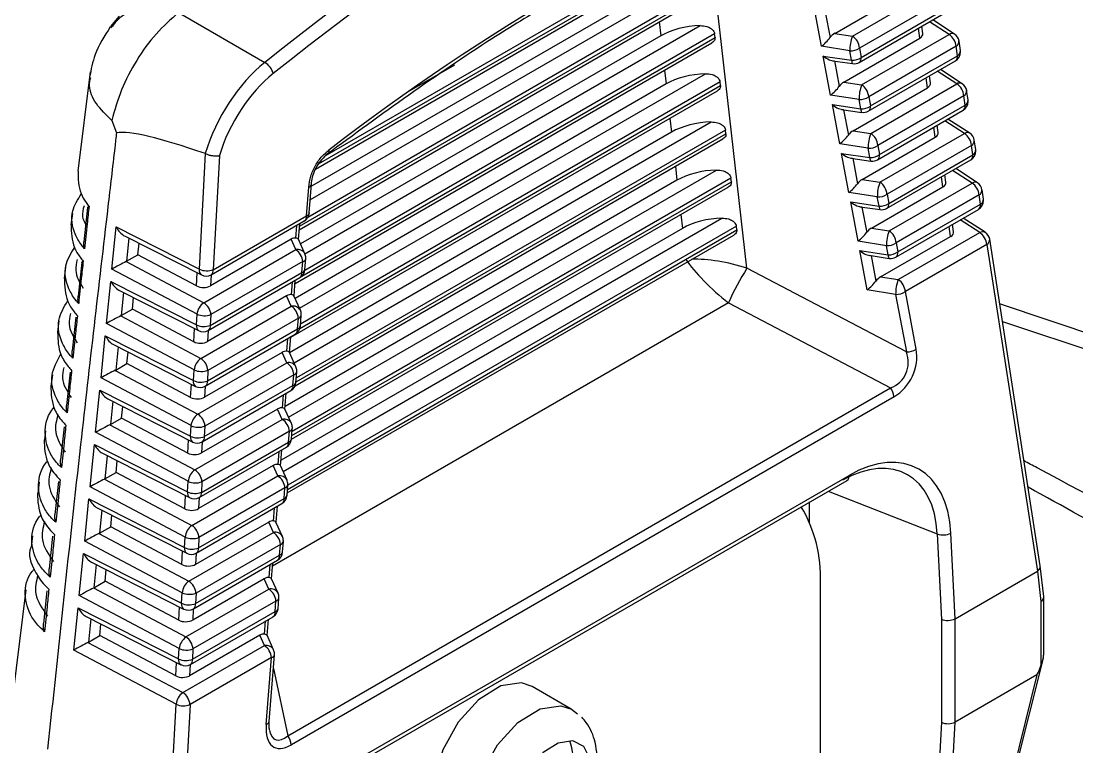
# Model space of a CAD drawing. Extents: x 11 to 120, y 2 to 94.
# Drawn here: x 21.792 to 22.835, y 77.559 to 78.276 of the extents above; entities that cross this region are included whole.
import ezdxf

# ---------------------------------------------------------------- set-up
doc = ezdxf.new("R2010")
doc.units = 0
doc.header["$MEASUREMENT"] = 0
doc.layers.add('OBJECT', color=7, linetype='CONTINUOUS')

msp = doc.modelspace()

# ---------------------------------------------------------------- linework, layer by layer
at = {"layer": 'OBJECT'}
for p, q in [((22.5091, 78.0319), (22.4704, 78.3741)), ((22.0859, 78.1348), (22.4668, 78.3547)), ((22.4664, 78.3584), (22.0922, 78.1424)), ((22.0828, 78.1297), (22.4637, 78.3496)), ((22.4718, 78.3109), (22.0755, 78.0821)), ((22.0779, 78.0997), (22.4575, 78.3189)), ((22.6133, 78.2611), (22.7012, 78.3118)), ((22.0669, 78.0699), (22.4691, 78.3021)), ((22.0671, 78.0734), (22.4722, 78.3072)), ((22.4185, 78.3088), (22.0789, 78.1128)), ((22.5958, 78.2638), (22.6724, 78.308)), ((22.7082, 78.3), (22.6203, 78.2493)), ((22.5827, 78.251), (22.5754, 78.2895)), ((22.6221, 78.2401), (22.7096, 78.2906)), ((21.8891, 78.2808), (21.8803, 78.2705)), ((21.9476, 78.2843), (22.0329, 78.2351)), ((22.5865, 78.2846), (22.5912, 78.2596)), ((22.62, 78.2351), (22.7075, 78.2856)), ((22.0725, 78.046), (22.4629, 78.2714)), ((22.4223, 78.2751), (22.4239, 78.2613)), ((22.68, 78.2591), (22.6785, 78.2689)), ((22.6829, 78.2637), (22.6818, 78.2708)), ((22.7087, 78.2628), (22.6896, 78.2753)), ((22.7141, 78.2631), (22.6927, 78.277)), ((22.4239, 78.2613), (22.0681, 78.0559)), ((22.0693, 78.024), (22.4776, 78.2597)), ((22.4772, 78.2633), (22.0723, 78.0296)), ((22.4776, 78.2597), (22.4772, 78.2633)), ((22.5958, 78.2638), (22.6133, 78.2611)), ((22.6049, 78.2157), (22.68, 78.2591)), ((22.6224, 78.213), (22.7087, 78.2628)), ((22.0627, 78.0168), (22.4745, 78.2546)), ((22.6107, 78.2465), (22.5827, 78.251)), ((22.6203, 78.2493), (22.6221, 78.2401)), ((22.7157, 78.251), (22.6294, 78.2012)), ((22.7172, 78.2417), (22.7157, 78.251)), ((22.72, 78.2469), (22.7186, 78.2562)), ((22.5845, 78.2414), (22.6124, 78.2373)), ((22.5917, 78.2029), (22.5845, 78.2414)), ((22.6124, 78.2373), (22.6107, 78.2465)), ((22.6311, 78.1921), (22.7172, 78.2417)), ((22.1736, 78.2056), (22.2205, 78.2327)), ((22.4277, 78.2275), (22.4293, 78.2138)), ((22.5936, 78.2368), (22.6135, 78.2339)), ((22.5955, 78.2365), (22.6002, 78.2115)), ((22.629, 78.187), (22.7151, 78.2367)), ((22.7217, 78.2141), (22.7002, 78.2281)), ((21.8604, 78.2257), (21.8481, 78.1276)), ((22.0671, 77.9923), (22.4683, 78.2239)), ((22.6876, 78.2101), (22.686, 78.2199)), ((22.6905, 78.2148), (22.6894, 78.2219)), ((22.7163, 78.2139), (22.6971, 78.2264)), ((22.0585, 77.9638), (22.4799, 78.207)), ((22.4293, 78.2138), (22.0627, 78.0021)), ((22.0675, 77.9724), (22.483, 78.2122)), ((22.4825, 78.2158), (22.0682, 77.9766)), ((22.483, 78.2122), (22.4825, 78.2158)), ((22.6049, 78.2157), (22.6224, 78.213)), ((22.6139, 78.1676), (22.6876, 78.2101)), ((22.6314, 78.1649), (22.7163, 78.2139)), ((22.7276, 78.198), (22.7261, 78.2073)), ((22.6198, 78.1984), (22.5917, 78.2029)), ((22.6215, 78.1893), (22.6198, 78.1984)), ((22.6294, 78.2012), (22.6311, 78.1921)), ((22.7233, 78.2021), (22.6384, 78.1531)), ((22.7247, 78.1928), (22.7233, 78.2021)), ((22.5935, 78.1934), (22.6215, 78.1893)), ((22.6008, 78.1548), (22.5935, 78.1934)), ((22.6026, 78.1887), (22.6226, 78.1858)), ((22.6046, 78.1884), (22.6093, 78.1634)), ((22.6381, 78.139), (22.7227, 78.1878)), ((22.6401, 78.144), (22.7247, 78.1928)), ((21.8816, 78.1779), (21.8864, 78.1657)), ((22.0617, 77.9385), (22.4737, 78.1763)), ((22.4331, 78.18), (22.4347, 78.1662)), ((22.7239, 78.1649), (22.7047, 78.1774)), ((22.7293, 78.1652), (22.7077, 78.1792)), ((22.4347, 78.1662), (22.0573, 77.9484)), ((22.0637, 77.9195), (22.4883, 78.1647)), ((22.4879, 78.1683), (22.064, 77.9236)), ((22.4883, 78.1647), (22.4879, 78.1683)), ((22.6139, 78.1676), (22.6314, 78.1649)), ((22.6405, 78.1168), (22.7239, 78.1649)), ((22.6951, 78.1612), (22.6936, 78.171)), ((22.698, 78.1658), (22.6969, 78.173)), ((22.0628, 77.9156), (22.4853, 78.1595)), ((22.6288, 78.1503), (22.6008, 78.1548)), ((22.623, 78.1195), (22.6951, 78.1612)), ((22.7351, 78.1491), (22.7337, 78.1583)), ((21.9683, 78.0308), (21.9744, 78.145)), ((21.9744, 78.145), (21.9741, 78.1451)), ((22.6026, 78.1453), (22.6305, 78.1412)), ((22.6098, 78.1067), (22.6026, 78.1453)), ((22.6305, 78.1412), (22.6288, 78.1503)), ((22.6384, 78.1531), (22.6401, 78.144)), ((22.7309, 78.1531), (22.6475, 78.105)), ((22.6492, 78.0959), (22.7323, 78.1439)), ((22.7323, 78.1439), (22.7309, 78.1531)), ((21.988, 78.1431), (21.982, 78.0304)), ((22.6117, 78.1407), (22.6316, 78.1377)), ((22.6136, 78.1404), (22.6183, 78.1153)), ((22.6471, 78.0909), (22.7303, 78.1389)), ((22.0564, 77.8848), (22.4791, 78.1288)), ((22.4385, 78.1325), (22.44, 78.1187)), ((22.7056, 78.1169), (22.7045, 78.1241)), ((22.7315, 78.116), (22.7122, 78.1285)), ((22.7369, 78.1162), (22.7153, 78.1303)), ((22.44, 78.1187), (22.0531, 77.8953)), ((22.0592, 77.8629), (22.4907, 78.112)), ((22.0595, 77.8665), (22.4937, 78.1172)), ((22.4933, 78.1208), (22.0598, 77.8705)), ((22.0739, 78.0835), (22.0762, 78.112)), ((22.0768, 78.0864), (22.0791, 78.1148)), ((22.4937, 78.1172), (22.4933, 78.1208)), ((22.623, 78.1195), (22.6405, 78.1168)), ((22.632, 78.0714), (22.7027, 78.1123)), ((22.6495, 78.0687), (22.7315, 78.116)), ((22.7027, 78.1123), (22.7012, 78.1221)), ((22.6379, 78.1022), (22.6098, 78.1067)), ((22.6396, 78.0932), (22.6379, 78.1022)), ((22.6475, 78.105), (22.6492, 78.0959)), ((22.7385, 78.1042), (22.6565, 78.0569)), ((22.7399, 78.095), (22.7385, 78.1042)), ((22.7427, 78.1002), (22.7413, 78.1094)), ((21.8578, 78.0917), (21.8542, 78.0579)), ((22.6116, 78.0973), (22.6396, 78.0932)), ((22.6189, 78.0586), (22.6116, 78.0973)), ((22.6207, 78.0926), (22.6407, 78.0897)), ((22.6227, 78.0923), (22.6274, 78.0672)), ((22.6582, 78.0479), (22.7399, 78.095)), ((21.8428, 78.0859), (21.8414, 78.0747)), ((21.982, 78.0304), (22.0739, 78.0835)), ((22.051, 77.8311), (22.4844, 78.0813)), ((22.4439, 78.085), (22.4454, 78.0712)), ((22.6562, 78.0429), (22.7378, 78.09)), ((22.7444, 78.0673), (22.7228, 78.0814)), ((21.8819, 78.031), (21.886, 78.0726)), ((21.886, 78.0726), (21.9683, 78.0308)), ((21.9799, 78.0254), (22.0719, 78.0785)), ((22.4454, 78.0712), (22.0489, 77.8423)), ((22.4987, 78.0733), (22.0556, 77.8175)), ((22.0635, 78.0616), (22.0645, 78.0742)), ((22.0661, 78.0602), (22.0673, 78.0759)), ((22.4991, 78.0696), (22.4987, 78.0733)), ((22.632, 78.0714), (22.6495, 78.0687)), ((22.7103, 78.0633), (22.7088, 78.0732)), ((22.7132, 78.0679), (22.7121, 78.0752)), ((22.7391, 78.067), (22.7197, 78.0796)), ((21.8941, 78.064), (21.9704, 78.0252)), ((21.8987, 78.0616), (21.8964, 78.0387)), ((22.0588, 78.0604), (21.9792, 78.0145)), ((22.055, 77.8099), (22.496, 78.0645)), ((22.0553, 77.8134), (22.4991, 78.0696)), ((22.0634, 78.0502), (22.0588, 78.0604)), ((22.0724, 78.0462), (22.066, 78.0604)), ((22.6411, 78.0233), (22.7103, 78.0633)), ((22.6586, 78.0206), (22.7391, 78.067)), ((22.7988, 77.7379), (22.7489, 78.0604)), ((21.9075, 78.0451), (21.9086, 78.0566)), ((21.9726, 77.9978), (22.0634, 78.0502)), ((22.6469, 78.0541), (22.6189, 78.0586)), ((22.6486, 78.0451), (22.6469, 78.0541)), ((22.6565, 78.0569), (22.6582, 78.0479)), ((22.7461, 78.0552), (22.6656, 78.0088)), ((22.7461, 78.0552), (22.796, 77.7327)), ((21.8964, 78.0387), (21.9075, 78.0451)), ((21.9655, 78.0144), (21.9075, 78.0451)), ((22.0724, 78.0305), (22.0733, 78.0413)), ((22.6206, 78.0492), (22.6486, 78.0451)), ((22.6279, 78.0105), (22.6206, 78.0492)), ((22.6298, 78.0446), (22.6497, 78.0416)), ((22.6317, 78.0443), (22.6364, 78.0191)), ((21.8361, 78.0328), (21.8347, 78.0217)), ((21.8522, 78.0375), (21.8485, 78.0041)), ((21.9659, 77.9864), (21.8819, 78.031)), ((21.8959, 78.0385), (21.9726, 77.9978)), ((22.0704, 78.0384), (21.9796, 77.986)), ((22.0695, 78.0277), (22.0704, 78.0384)), ((22.6666, 77.9492), (22.5091, 78.0319)), ((21.8765, 77.9772), (21.8807, 78.0189)), ((21.8807, 78.0189), (21.9653, 77.9758)), ((21.9655, 78.0144), (21.9662, 78.0273)), ((21.977, 77.9704), (22.0675, 78.0227)), ((21.979, 77.9754), (22.0695, 78.0277)), ((21.9798, 78.0253), (21.9792, 78.0145)), ((22.0591, 78.0057), (22.0601, 78.0184)), ((22.0617, 78.0044), (22.0629, 78.02)), ((22.6411, 78.0233), (22.6586, 78.0206)), ((21.8887, 78.0103), (21.9674, 77.9702)), ((21.8933, 78.0079), (21.8911, 77.985)), ((22.656, 78.006), (22.6279, 78.0105)), ((22.6763, 77.952), (22.6656, 78.0088)), ((21.9021, 77.9914), (21.9033, 78.0028)), ((22.0543, 78.0046), (21.9763, 77.9595)), ((22.4909, 77.9976), (22.0406, 77.7376)), ((22.059, 77.9943), (22.0543, 78.0046)), ((22.068, 77.9903), (22.0616, 78.0045)), ((22.4909, 77.9976), (22.6509, 77.9136)), ((22.656, 78.006), (22.6666, 77.9492)), ((21.8911, 77.985), (21.9021, 77.9914)), ((21.9626, 77.9593), (21.9021, 77.9914)), ((21.9697, 77.9428), (22.059, 77.9943)), ((22.95, 77.9324), (22.7587, 77.9968)), ((21.8295, 77.9798), (21.8281, 77.9686)), ((21.8463, 77.9834), (21.8427, 77.9503)), ((21.963, 77.9314), (21.8765, 77.9772)), ((21.8905, 77.9847), (21.9697, 77.9428)), ((21.9653, 77.9758), (21.9659, 77.9864)), ((22.066, 77.9826), (21.9767, 77.931)), ((21.9796, 77.986), (21.979, 77.9754)), ((22.0651, 77.9719), (22.066, 77.9826)), ((22.068, 77.9747), (22.0689, 77.9854)), ((22.7614, 77.9793), (22.9757, 77.9077)), ((21.9626, 77.9593), (21.9633, 77.9723)), ((21.974, 77.9155), (22.063, 77.9668)), ((21.9761, 77.9205), (22.0651, 77.9719)), ((21.9769, 77.9704), (21.9763, 77.9595)), ((21.8711, 77.9235), (21.8753, 77.9652)), ((21.8753, 77.9652), (21.9624, 77.9209)), ((21.8833, 77.9565), (21.9645, 77.9152)), ((22.0547, 77.9499), (22.0557, 77.9626)), ((22.0573, 77.9485), (22.0585, 77.9642)), ((21.888, 77.9541), (21.8857, 77.9313)), ((21.8967, 77.9377), (21.8979, 77.9491)), ((22.0499, 77.9487), (21.9733, 77.9045)), ((22.0545, 77.9385), (22.0499, 77.9487)), ((22.0636, 77.9345), (22.0572, 77.9487)), ((21.8857, 77.9313), (21.8967, 77.9377)), ((21.9596, 77.9043), (21.8967, 77.9377)), ((21.9667, 77.8878), (22.0545, 77.9385)), ((21.823, 77.9267), (21.8216, 77.9155)), ((21.8405, 77.9293), (21.837, 77.8964)), ((21.8852, 77.931), (21.9667, 77.8878)), ((21.9624, 77.9209), (21.963, 77.9314)), ((22.0615, 77.9267), (21.9737, 77.876)), ((21.9767, 77.931), (21.9761, 77.9205)), ((22.0607, 77.916), (22.0615, 77.9267)), ((22.0636, 77.9189), (22.0644, 77.9296)), ((21.96, 77.8764), (21.8711, 77.9235)), ((21.9596, 77.9043), (21.9603, 77.9173)), ((21.9731, 77.8655), (22.0607, 77.916)), ((21.9739, 77.9154), (21.9733, 77.9045)), ((21.8657, 77.8698), (21.8699, 77.9114)), ((21.8699, 77.9114), (21.9594, 77.8659)), ((21.9711, 77.8605), (22.0586, 77.911)), ((22.0503, 77.894), (22.0513, 77.9068)), ((22.0528, 77.8926), (22.0541, 77.9084)), ((22.0555, 77.5699), (22.6509, 77.9136)), ((22.6544, 77.9049), (22.0591, 77.5613)), ((21.8779, 77.9028), (21.9616, 77.8602)), ((21.8826, 77.9004), (21.8803, 77.8775)), ((21.8913, 77.8839), (21.8925, 77.8954)), ((22.0455, 77.8928), (21.9704, 77.8495)), ((22.0501, 77.8826), (22.0455, 77.8928)), ((21.8803, 77.8775), (21.8913, 77.8839)), ((21.9567, 77.8493), (21.8913, 77.8839)), ((21.9638, 77.8327), (22.0501, 77.8826)), ((22.0592, 77.8786), (22.0528, 77.8928)), ((21.8348, 77.8753), (21.8312, 77.8426)), ((21.8798, 77.8773), (21.9638, 77.8327)), ((21.9594, 77.8659), (21.96, 77.8764)), ((21.9737, 77.876), (21.9731, 77.8655)), ((22.0592, 77.8631), (22.06, 77.8737)), ((21.8162, 77.8714), (21.8151, 77.8624)), ((21.9571, 77.8214), (21.8657, 77.8698)), ((21.9567, 77.8493), (21.9574, 77.8624)), ((22.0571, 77.8708), (21.9708, 77.821)), ((22.0563, 77.8602), (22.0571, 77.8708)), ((21.8603, 77.816), (21.8645, 77.8577)), ((21.8645, 77.8577), (21.9565, 77.8109)), ((21.9681, 77.8055), (22.0542, 77.8552)), ((21.9702, 77.8105), (22.0563, 77.8602)), ((21.971, 77.8604), (21.9704, 77.8495)), ((22.0484, 77.8367), (22.0497, 77.8526)), ((21.8725, 77.8491), (21.9586, 77.8053)), ((21.8772, 77.8467), (21.8749, 77.8238)), ((21.886, 77.8302), (21.8871, 77.8416)), ((22.0459, 77.8381), (22.0469, 77.851)), ((22.0411, 77.8369), (21.9674, 77.7944)), ((22.0457, 77.8267), (22.0411, 77.8369)), ((22.0548, 77.8227), (22.0483, 77.8369)), ((21.8099, 77.8205), (21.8085, 77.8094)), ((21.829, 77.8212), (21.8255, 77.7887)), ((21.8744, 77.8235), (21.9608, 77.7777)), ((21.8749, 77.8238), (21.886, 77.8302)), ((21.9537, 77.7943), (21.886, 77.8302)), ((21.9565, 77.8109), (21.9571, 77.8214)), ((21.9608, 77.7777), (22.0457, 77.8267)), ((21.9708, 77.821), (21.9702, 77.8105)), ((22.1059, 77.5325), (22.608, 77.8223)), ((22.108, 77.5375), (22.61, 77.8273)), ((21.9541, 77.7663), (21.8603, 77.816)), ((22.0527, 77.815), (21.9678, 77.7659)), ((22.0519, 77.8044), (22.0527, 77.815)), ((22.0548, 77.8073), (22.0556, 77.8178)), ((22.5895, 77.8116), (22.6971, 77.7695)), ((21.855, 77.7623), (21.8591, 77.804)), ((21.8591, 77.804), (21.9536, 77.7559)), ((21.9537, 77.7943), (21.9544, 77.8074)), ((21.9652, 77.7505), (22.0498, 77.7994)), ((21.9673, 77.7556), (22.0519, 77.8044)), ((21.968, 77.8055), (21.9674, 77.7944)), ((22.571, 77.7804), (22.571, 77.801)), ((21.8671, 77.7953), (21.9557, 77.7503)), ((21.8718, 77.7929), (21.8695, 77.7701)), ((22.0414, 77.7822), (22.0425, 77.7951)), ((22.044, 77.7809), (22.0453, 77.7968)), ((21.8806, 77.7765), (21.8817, 77.7879)), ((22.0367, 77.7811), (21.9645, 77.7394)), ((22.0413, 77.7709), (22.0367, 77.7811)), ((22.0503, 77.7668), (22.0439, 77.7811)), ((21.869, 77.7698), (21.9579, 77.7227)), ((21.8695, 77.7701), (21.8806, 77.7765)), ((21.9508, 77.7393), (21.8806, 77.7765)), ((21.9579, 77.7227), (22.0413, 77.7709)), ((22.6971, 77.7695), (22.7012, 77.6851)), ((22.7147, 77.6857), (22.7106, 77.7703)), ((21.8034, 77.7674), (21.802, 77.7563)), ((21.8233, 77.7672), (21.8199, 77.7349)), ((21.9512, 77.7113), (21.855, 77.7623)), ((21.9536, 77.7559), (21.9541, 77.7663)), ((22.0483, 77.7591), (21.9649, 77.7109)), ((21.9678, 77.7659), (21.9673, 77.7556)), ((22.0475, 77.7486), (22.0483, 77.7591)), ((22.0504, 77.7514), (22.0512, 77.7619)), ((21.8496, 77.7086), (21.8537, 77.7502)), ((21.8537, 77.7502), (21.9506, 77.701)), ((21.9508, 77.7393), (21.9515, 77.7524)), ((21.9643, 77.7006), (22.0475, 77.7486)), ((21.9651, 77.7505), (21.9645, 77.7394)), ((21.8618, 77.7416), (21.9527, 77.6953)), ((21.8664, 77.7392), (21.8641, 77.7163)), ((21.9623, 77.6956), (22.0454, 77.7436)), ((22.037, 77.7264), (22.038, 77.7393)), ((22.0396, 77.725), (22.0409, 77.7409)), ((22.8023, 77.7075), (22.7988, 77.7378)), ((21.8752, 77.7227), (21.8763, 77.7342)), ((22.7147, 77.6857), (22.796, 77.7326)), ((22.796, 77.7326), (22.7994, 77.7026)), ((21.8636, 77.7161), (21.9549, 77.6677)), ((21.8641, 77.7163), (21.8752, 77.7227)), ((21.9478, 77.6842), (21.8752, 77.7227)), ((22.0323, 77.7252), (21.9616, 77.6844)), ((22.0369, 77.715), (22.0323, 77.7252)), ((22.0459, 77.711), (22.0395, 77.7252)), ((22.5817, 77.4938), (22.5817, 77.7212)), ((21.7968, 77.7143), (21.7536, 77.3637)), ((21.8177, 77.7132), (21.8142, 77.6811)), ((21.9482, 77.6563), (21.8496, 77.7086)), ((21.9506, 77.701), (21.9512, 77.7113)), ((21.9549, 77.6677), (22.0369, 77.715)), ((21.9649, 77.7109), (21.9643, 77.7006)), ((22.046, 77.6956), (22.0468, 77.7061)), ((22.8023, 77.6497), (22.8023, 77.707)), ((21.8442, 77.6548), (21.8484, 77.6965)), ((21.8484, 77.6965), (21.9477, 77.646)), ((21.9478, 77.6842), (21.9485, 77.6974)), ((21.9621, 77.6955), (21.9616, 77.6844)), ((22.0439, 77.7032), (21.9619, 77.6559)), ((22.043, 77.6928), (22.0439, 77.7032)), ((22.7994, 77.7026), (22.7994, 77.6393)), ((21.8564, 77.6879), (21.9498, 77.6403)), ((21.861, 77.6855), (21.8588, 77.6626)), ((21.9593, 77.6406), (22.041, 77.6877)), ((21.9614, 77.6456), (22.043, 77.6928)), ((22.0352, 77.6691), (22.0364, 77.6851)), ((22.7012, 77.6851), (22.7012, 77.5835)), ((22.7147, 77.6857), (22.7147, 77.6857)), ((22.7147, 77.5836), (22.7147, 77.6857)), ((21.8698, 77.669), (21.871, 77.6804)), ((22.0326, 77.6705), (22.0336, 77.6835)), ((21.8588, 77.6626), (21.8698, 77.669)), ((21.9449, 77.6292), (21.8698, 77.669)), ((22.0278, 77.6693), (21.9586, 77.6294)), ((22.0325, 77.6591), (22.0278, 77.6693)), ((22.0415, 77.6551), (22.0351, 77.6693)), ((21.9453, 77.6013), (21.8442, 77.6548)), ((21.8582, 77.6623), (21.952, 77.6127)), ((21.9477, 77.646), (21.9482, 77.6563)), ((21.952, 77.6127), (22.0325, 77.6591)), ((21.9619, 77.6559), (21.9614, 77.6456)), ((22.0395, 77.6473), (21.959, 77.6009)), ((22.0342, 77.5814), (22.0395, 77.6473)), ((22.0371, 77.5842), (22.0424, 77.6502)), ((22.7328, 77.3707), (22.8019, 77.6469)), ((21.9449, 77.6292), (21.9456, 77.6425)), ((21.9592, 77.6405), (21.9586, 77.6294)), ((22.0413, 77.6365), (22.0555, 77.5699)), ((22.7956, 77.6304), (22.7147, 77.5836)), ((22.7956, 77.6304), (22.7306, 77.3702)), ((22.3356, 77.5964), (22.2968, 77.6188)), ((21.9259, 77.2388), (21.9453, 77.6013)), ((21.959, 77.6009), (21.9395, 77.2382)), ((22.3357, 77.5964), (22.3416, 77.5917)), ((22.7012, 77.5835), (22.6949, 77.4639)), ((22.7076, 77.448), (22.7147, 77.5836)), ((22.7147, 77.5836), (22.7147, 77.5836))]:
    msp.add_line(p, q, dxfattribs=at)
at = {"layer": 'OBJECT', "flags": 128}
for points in [[(22.6124, 78.2373), (22.6126, 78.2361), (22.6127, 78.2351), (22.613, 78.2344), (22.6133, 78.2339), (22.6135, 78.2339)], [(22.6215, 78.1893), (22.6216, 78.188), (22.6218, 78.187), (22.622, 78.1863), (22.6224, 78.1859), (22.6226, 78.1858)], [(22.0961, 78.1486), (22.0962, 78.1476), (22.0962, 78.1466), (22.0961, 78.1458), (22.0958, 78.1451), (22.0954, 78.1446), (22.0949, 78.1441), (22.0943, 78.1439), (22.0935, 78.1438)], [(22.6305, 78.1412), (22.6306, 78.14), (22.6308, 78.139), (22.6311, 78.1382), (22.6314, 78.1378), (22.6316, 78.1377)], [(22.6396, 78.0932), (22.6397, 78.0919), (22.6399, 78.0909), (22.6401, 78.0902), (22.6404, 78.0898), (22.6407, 78.0897)], [(22.6486, 78.0451), (22.6487, 78.0439), (22.6489, 78.0429), (22.6492, 78.0421), (22.6495, 78.0417), (22.6497, 78.0416)], [(22.2968, 77.6188), (22.2865, 77.6223), (22.2659, 77.6193), (22.2438, 77.6057), (22.2237, 77.5835), (22.2087, 77.5562), (22.2009, 77.5278), (22.2017, 77.5028), (22.2108, 77.4849), (22.2168, 77.4802)], [(22.2554, 77.4579), (22.2497, 77.4624), (22.2406, 77.4803), (22.2398, 77.5054), (22.2476, 77.5337), (22.2626, 77.561), (22.2827, 77.5832), (22.3048, 77.5968), (22.3254, 77.5998), (22.3357, 77.5964)], [(22.285, 77.4706), (22.2961, 77.465), (22.3103, 77.4671), (22.3255, 77.4764), (22.3393, 77.4917), (22.3496, 77.5104), (22.355, 77.5299), (22.3544, 77.5471), (22.3481, 77.5595), (22.337, 77.565), (22.3228, 77.5629), (22.3077, 77.5536), (22.2939, 77.5384), (22.2835, 77.5196), (22.2782, 77.5001), (22.2787, 77.4829), (22.285, 77.4706)]]:
    msp.add_lwpolyline(points, dxfattribs=at)
at = {"layer": 'OBJECT'}
for centre, radius, start, end in [((22.6501, 78.247), 0.0394, 159.0397, 180.6524), ((22.6049, 78.2481), 0.0155, 4.5074, 56.9493), ((22.7116, 78.2583), 0.00535, 62.3833, 122.9558), ((22.7003, 78.2498), 0.0155, 4.5062, 56.9506), ((22.7087, 78.2547), 0.01, 8.8019, 56.9399), ((22.6116, 78.2614), 0.0149, 266.4453, 305.686), ((22.7129, 78.2559), 0.00568, 300.143, 2.6746), ((22.6134, 78.2522), 0.0149, 266.4446, 305.6868), ((22.6171, 78.2392), 0.00502, 304.9431, 10.3605), ((22.7101, 78.2454), 0.01, 299.9973, 0), ((22.7121, 78.2409), 0.00517, 306.0004, 9.3032), ((22.7143, 78.2467), 0.00568, 300.1459, 2.6719), ((22.7101, 78.2454), 0.01, 0, 8.8019), ((22.0233, 78.2192), 0.0186, 15.626, 59.0148), ((22.615, 78.2438), 0.01, 261.6488, 299.9973), ((22.6592, 78.1989), 0.0394, 159.0406, 180.6524), ((22.6139, 78.2), 0.0155, 4.5062, 56.9506), ((22.7192, 78.2094), 0.00535, 62.3828, 122.9575), ((22.7079, 78.2009), 0.0155, 4.5074, 56.9494), ((22.7163, 78.2057), 0.01, 8.8019, 56.9399), ((22.7205, 78.207), 0.00568, 300.1455, 2.6721), ((22.6207, 78.2133), 0.0149, 266.4455, 305.6869), ((22.7177, 78.1965), 0.01, 299.9973, 0), ((22.7219, 78.1978), 0.00568, 300.1456, 2.6721), ((22.7177, 78.1965), 0.01, 0, 8.8019), ((22.6224, 78.2041), 0.0149, 266.4446, 305.6866), ((22.624, 78.1957), 0.01, 261.6488, 299.9973), ((22.6262, 78.1911), 0.00502, 304.9433, 10.3603), ((22.7196, 78.192), 0.00517, 306.0005, 9.3031), ((22.6682, 78.1508), 0.0394, 159.0405, 180.6516), ((22.623, 78.1519), 0.0155, 4.5074, 56.9494), ((22.7268, 78.1604), 0.00535, 62.3832, 122.9573), ((22.7154, 78.1519), 0.0155, 4.5063, 56.95), ((22.7238, 78.1568), 0.01, 8.8019, 56.9399), ((22.728, 78.1581), 0.00568, 300.1431, 2.6746), ((22.6297, 78.1652), 0.0149, 266.4446, 305.6867), ((22.6315, 78.1561), 0.0149, 266.4448, 305.6866), ((22.6352, 78.1431), 0.00502, 304.9433, 10.3603), ((22.7253, 78.1476), 0.01, 299.9973, 0), ((22.7272, 78.1431), 0.00517, 306.0007, 9.3029), ((22.7295, 78.1489), 0.00568, 300.1455, 2.6721), ((22.7253, 78.1476), 0.01, 0, 8.8019), ((22.6331, 78.1476), 0.01, 261.6488, 299.9973), ((22.0753, 78.1158), 0.00391, 283.0534, 345.9548), ((22.0768, 78.115), 0.00232, 356.2747, 32.3195), ((22.6773, 78.1027), 0.0394, 159.039, 180.6531), ((22.632, 78.1038), 0.0155, 4.5063, 56.95), ((22.7344, 78.1115), 0.00535, 62.3847, 122.9546), ((22.723, 78.103), 0.0155, 4.5071, 56.9497), ((22.7314, 78.1078), 0.01, 8.8019, 56.9399), ((22.6388, 78.1171), 0.0149, 266.4455, 305.6869), ((22.7356, 78.1091), 0.00568, 300.1455, 2.6721), ((22.6405, 78.108), 0.0149, 266.4446, 305.6866), ((22.6442, 78.095), 0.00502, 304.9435, 10.3601), ((22.7328, 78.0987), 0.01, 299.9973, 0), ((22.7348, 78.0942), 0.00517, 306.0005, 9.3031), ((22.737, 78.0999), 0.00568, 300.1455, 2.6721), ((22.7328, 78.0987), 0.01, 0, 8.8019), ((22.0669, 78.0872), 0.01, 299.9973, 355.4803), ((22.069, 78.0826), 0.00502, 304.9527, 10.3509), ((22.0731, 78.0873), 0.00391, 283.0553, 345.9535), ((22.6421, 78.0996), 0.01, 261.6488, 299.9973), ((22.6863, 78.0546), 0.0394, 159.0411, 180.651), ((22.6411, 78.0557), 0.0155, 4.5071, 56.9497), ((22.742, 78.0625), 0.00535, 62.3836, 122.9571), ((22.7306, 78.054), 0.0155, 4.5063, 56.95), ((22.739, 78.0589), 0.01, 8.8019, 56.9399), ((22.7432, 78.0602), 0.00568, 300.1431, 2.6745), ((22.0652, 78.0422), 0.00822, 29.0486, 103.1301), ((22.0549, 78.0372), 0.0155, 4.5064, 56.9498), ((22.6478, 78.069), 0.0149, 266.4447, 305.6866), ((22.0695, 78.0422), 0.00391, 283.0542, 345.9546), ((22.0633, 78.0421), 0.01, 0, 24.3071), ((22.0633, 78.0421), 0.01, 355.4803, 0), ((22.6495, 78.06), 0.0149, 266.4447, 305.6867), ((22.6512, 78.0515), 0.01, 261.6488, 299.9973), ((22.6533, 78.047), 0.00502, 304.9433, 10.3603), ((21.9734, 78.0295), 0.00527, 165.574, 235.3057), ((21.9756, 78.0478), 0.0185, 246.6289, 290.1942), ((21.977, 78.0295), 0.00502, 304.9527, 10.3509), ((22.0625, 78.0313), 0.01, 299.9973, 355.4803), ((22.0686, 78.0315), 0.00391, 283.0549, 345.9533), ((22.7266, 77.8944), 0.2573, 147.6901, 156.3549), ((21.9749, 78.0341), 0.01, 243.0373, 299.9973), ((22.0644, 78.0268), 0.00517, 306.0091, 9.2945), ((22.6954, 78.0065), 0.0394, 159.0397, 180.6526), ((22.6501, 78.0076), 0.0155, 4.5063, 56.95), ((22.6569, 78.0209), 0.0149, 266.4454, 305.6869), ((21.9822, 77.9845), 0.0165, 125.8541, 173.2355), ((21.9642, 77.9848), 0.0155, 4.5064, 56.9498), ((22.0608, 77.9863), 0.00822, 29.0491, 103.13), ((22.0505, 77.9814), 0.0155, 4.5062, 56.9506), ((22.0589, 77.9862), 0.01, 0, 24.3071), ((21.9732, 78.0034), 0.0185, 246.6282, 290.1952), ((22.0651, 77.9864), 0.00391, 283.0553, 345.953), ((22.0589, 77.9862), 0.01, 355.4803, 0), ((21.9707, 77.9746), 0.00546, 166.9454, 233.9341), ((21.9727, 77.9928), 0.0185, 246.6282, 290.195), ((21.972, 77.9791), 0.01, 243.0373, 299.9973), ((21.9741, 77.9745), 0.00502, 304.9522, 10.3514), ((22.058, 77.9755), 0.01, 299.9973, 355.4803), ((22.06, 77.971), 0.00517, 306.0104, 9.2932), ((22.0642, 77.9757), 0.00391, 283.0565, 345.952), ((22.6676, 77.9641), 0.0149, 266.4453, 305.6871), ((21.9793, 77.9295), 0.0164, 125.8539, 173.2367), ((21.9612, 77.9298), 0.0155, 4.5062, 56.9506), ((22.0564, 77.9305), 0.00822, 29.0487, 103.1302), ((22.0461, 77.9255), 0.0155, 4.5074, 56.9493), ((21.9703, 77.9484), 0.0185, 246.6286, 290.1951), ((22.0607, 77.9305), 0.00391, 283.0551, 345.9534), ((22.0545, 77.9303), 0.01, 0, 24.3071), ((22.0545, 77.9303), 0.01, 355.4803, 0), ((21.9677, 77.9196), 0.00546, 166.9457, 233.9338), ((21.9697, 77.9378), 0.0185, 246.6283, 290.1948), ((21.969, 77.9241), 0.01, 243.0373, 299.9973), ((21.9712, 77.9196), 0.00502, 304.9538, 10.3498), ((22.0536, 77.9197), 0.01, 299.9973, 355.4803), ((22.0556, 77.9152), 0.00517, 306.0004, 9.3032), ((22.0598, 77.9198), 0.00391, 283.0552, 345.953), ((22.6388, 77.9037), 0.0156, 4.6796, 39.5499), ((21.9763, 77.8744), 0.0165, 125.8549, 173.2346), ((21.9583, 77.8748), 0.0155, 4.5074, 56.9493), ((22.052, 77.8746), 0.00822, 29.0489, 103.13), ((22.0417, 77.8696), 0.0155, 4.5062, 56.9506), ((21.9673, 77.8933), 0.0185, 246.6292, 290.1941), ((22.0562, 77.8746), 0.00391, 283.055, 345.9533), ((22.0501, 77.8745), 0.01, 0, 24.3071), ((22.0501, 77.8745), 0.01, 355.4803, 0), ((21.9648, 77.8646), 0.00546, 166.9458, 233.9337), ((21.9668, 77.8828), 0.0185, 246.6283, 290.1949), ((21.9682, 77.8646), 0.00502, 304.9431, 10.3605), ((22.0492, 77.8639), 0.01, 299.9973, 355.4803), ((22.0554, 77.864), 0.00391, 283.0557, 345.9527), ((21.9661, 77.8691), 0.01, 243.0373, 299.9973), ((22.0512, 77.8594), 0.00517, 306.0004, 9.3032), ((21.9734, 77.8194), 0.0164, 125.854, 173.2365), ((21.9553, 77.8198), 0.0155, 4.5062, 56.9506), ((21.9644, 77.8383), 0.0185, 246.6285, 290.1953), ((22.0476, 77.8187), 0.00822, 29.0486, 103.1303), ((22.0373, 77.8137), 0.0155, 4.5074, 56.9494), ((22.0456, 77.8186), 0.01, 0, 24.3071), ((22.605, 77.8264), 0.00506, 305.291, 10.0126), ((21.9618, 77.8097), 0.00546, 166.9457, 233.9338), ((21.9638, 77.8279), 0.0185, 246.6284, 290.1948), ((21.9653, 77.8096), 0.00502, 304.9433, 10.3603), ((22.0518, 77.8188), 0.00391, 283.0555, 345.9529), ((22.0456, 77.8186), 0.01, 355.4803, 0), ((21.9631, 77.8142), 0.01, 243.0373, 299.9973), ((22.0448, 77.808), 0.01, 299.9973, 355.4803), ((22.0468, 77.8036), 0.00517, 306.0005, 9.3031), ((22.051, 77.8082), 0.00391, 283.0562, 345.9521), ((22.4474, 77.7271), 0.1344, 357.465, 30.9097), ((21.9705, 77.7644), 0.0165, 125.8547, 173.2347), ((21.9524, 77.7647), 0.0155, 4.5074, 56.9494), ((22.0432, 77.7629), 0.00822, 29.0484, 103.1307), ((22.0328, 77.7579), 0.0155, 4.5063, 56.95), ((22.703, 77.7847), 0.0163, 248.7826, 297.8066), ((21.9614, 77.7833), 0.0185, 246.6285, 290.1948), ((22.0474, 77.7629), 0.00391, 283.0533, 345.9552), ((22.0412, 77.7627), 0.01, 0, 24.3071), ((22.0412, 77.7627), 0.01, 355.4803, 0), ((21.9589, 77.7547), 0.00546, 166.9432, 233.9353), ((21.9609, 77.7729), 0.0185, 246.6291, 290.1946), ((21.9602, 77.7592), 0.01, 243.0373, 299.9973), ((21.9623, 77.7547), 0.00502, 304.9433, 10.3603), ((22.0404, 77.7522), 0.01, 299.9973, 355.4803), ((22.0424, 77.7477), 0.00517, 306.0007, 9.3029), ((22.0466, 77.7524), 0.00391, 283.0554, 345.9531), ((21.9675, 77.7094), 0.0165, 125.8538, 173.2356), ((21.9494, 77.7097), 0.0155, 4.5063, 56.95), ((21.9585, 77.7283), 0.0185, 246.6285, 290.1953), ((22.0387, 77.707), 0.00822, 29.0485, 103.1304), ((22.0284, 77.702), 0.0155, 4.5071, 56.9497), ((22.043, 77.707), 0.00391, 283.0554, 345.9529), ((22.0368, 77.7069), 0.01, 0, 24.3071), ((22.0368, 77.7069), 0.01, 355.4803, 0), ((21.9559, 77.6997), 0.00546, 166.9431, 233.9354), ((21.9579, 77.7179), 0.0185, 246.6291, 290.1947), ((21.9573, 77.7042), 0.01, 243.0373, 299.9973), ((21.9594, 77.6997), 0.00502, 304.9435, 10.3601), ((22.036, 77.6964), 0.01, 299.9973, 355.4803), ((22.0422, 77.6966), 0.00391, 283.0553, 345.9529), ((22.0379, 77.6919), 0.00517, 306.0005, 9.3031), ((21.9646, 77.6543), 0.0164, 125.854, 173.2364), ((21.9465, 77.6547), 0.0155, 4.5071, 56.9497), ((21.9555, 77.6732), 0.0185, 246.6291, 290.1947), ((22.0343, 77.6511), 0.00822, 29.0491, 103.1298), ((22.024, 77.6461), 0.0155, 4.5063, 56.95), ((22.0324, 77.651), 0.01, 0, 24.3071), ((21.953, 77.6448), 0.00546, 166.9427, 233.9359), ((21.955, 77.6629), 0.0185, 246.6291, 290.1947), ((21.9564, 77.6447), 0.00502, 304.9433, 10.3603), ((22.0386, 77.6511), 0.00391, 283.0494, 345.9591), ((22.0324, 77.651), 0.01, 355.4803, 0), ((21.9543, 77.6493), 0.01, 243.0373, 299.9973), ((21.9616, 77.5993), 0.0165, 125.8547, 173.2348), ((21.9435, 77.5997), 0.0155, 4.5063, 56.95), ((21.9526, 77.6182), 0.0185, 246.6285, 290.1953), ((22.0334, 77.5852), 0.00391, 283.0555, 345.9529), ((22.0435, 77.56), 0.0156, 4.6796, 39.5499), ((22.269, 77.5425), 0.0689, 280.7391, 19.2663)]:
    msp.add_arc(centre, radius, start, end, dxfattribs=at)
for centre, major_axis, ratio, start_param, end_param in [((22.4027, 76.5467), (1.0308, 2.0018), 0.606843, 0.574391, 0.937899), ((22.4098, 76.543), (1.0257, 1.9932), 0.60697, 0.574247, 0.937755), ((22.4122, 76.4876), (0.9928, 1.9312), 0.606953, 0.600984, 0.910013), ((22.4664, 78.2364), (0.0603, -0.0001), 0.581691, 1.628662, 2.353592), ((22.5852, 78.2574), (0.00839, 0.00863), 0.259031, 4.154567, 5.208979), ((22.5964, 78.2556), (0.00622, 0.00869), 0.616507, 0.936244, 1.553976), ((22.6728, 78.2632), (0.0101, 0), 0.578066, 5.500531, 6.374197), ((22.587, 78.2479), (0.0105, -0.0101), 0.443807, 4.891715, 5.946127), ((22.0522, 78.1453), (0.0554, 0.1065), 0.604579, 0.940429, 1.87705), ((22.0593, 78.1416), (0.0504, 0.0979), 0.60697, 0.937755, 1.859289), ((22.4717, 78.1889), (0.0603, -0.0001), 0.581691, 1.628662, 2.353592), ((22.5943, 78.2093), (0.00839, 0.00863), 0.259031, 4.154567, 5.208979), ((22.6055, 78.2075), (0.00622, 0.00869), 0.616507, 0.936244, 1.553976), ((22.6804, 78.2143), (0.0101, 0), 0.578066, 5.500531, 6.374197), ((22.5961, 78.1998), (0.0105, -0.0101), 0.443807, 4.891715, 5.946127), ((22.4771, 78.1413), (0.0603, -0.0001), 0.581691, 1.628662, 2.353592), ((23.582, 77.2621), (1.7027, -0.8999), 0.049905, 2.831643, 3.072756), ((22.6145, 78.1594), (0.00622, 0.00869), 0.616507, 0.936244, 1.553976), ((22.688, 78.1653), (0.0101, 0), 0.578066, 5.500531, 6.374197), ((22.6033, 78.1612), (0.00839, 0.00863), 0.259031, 4.154567, 5.208979), ((22.6051, 78.1517), (0.0105, -0.0101), 0.443807, 4.891715, 5.946127), ((22.4825, 78.0938), (0.0603, -0.0001), 0.581691, 1.628662, 2.353592), ((22.6124, 78.1131), (0.00839, 0.00863), 0.259031, 4.154567, 5.208979), ((22.6236, 78.1113), (0.00622, 0.00869), 0.616507, 0.936244, 1.553976), ((22.6956, 78.1164), (0.0101, 0), 0.578066, 5.500531, 6.374197), ((22.6141, 78.1037), (0.0105, -0.0101), 0.443807, 4.891715, 5.946127), ((22.4879, 78.0463), (0.0603, -0.0001), 0.581691, 1.628662, 2.353592), ((21.8927, 78.0759), (-0.0067, 0.0123), 0.526975, 1.548133, 2.485269), ((22.6326, 78.0632), (0.00622, 0.00869), 0.616507, 0.936244, 1.553976), ((22.0589, 78.0519), (0.00628, 0.00905), 0.580609, 0.271048, 0.888781), ((22.0559, 78.0585), (0.0101, 0.0018), 0.278097, 6.211834, 6.960412), ((22.6214, 78.065), (0.00839, 0.00863), 0.259031, 4.154567, 5.208979), ((22.7032, 78.0674), (0.0101, 0), 0.578066, 5.500531, 6.374197), ((22.4913, 78.0158), (0.0478, -0.0415), 0.225659, 3.849173, 4.89637), ((22.4913, 78.0158), (0.0617, -0.0151), 0.320651, 1.357691, 2.282996), ((22.6232, 78.0556), (0.0105, -0.0101), 0.443807, 4.891715, 5.946127), ((21.8885, 78.0342), (0.0106, 0.0057), 0.026892, 0.783381, 2.231718), ((21.8894, 78.0429), (0.01, 0), 0.582929, 5.424008, 5.494108), ((21.8873, 78.0222), (-0.0067, 0.0123), 0.526975, 1.548133, 2.485269), ((22.6305, 78.0169), (0.00839, 0.00863), 0.259031, 4.154567, 5.208979), ((22.6417, 78.0151), (0.00622, 0.00869), 0.616507, 0.936244, 1.553976), ((21.9722, 78.0187), (0.01, 0), 0.586595, 3.981097, 5.493179), ((22.0545, 77.996), (0.00628, 0.00905), 0.580609, 0.271048, 0.888781), ((22.0515, 78.0026), (0.0101, 0.0018), 0.278097, 6.211834, 6.960412), ((21.8831, 77.9805), (0.0106, 0.0057), 0.026892, 0.783381, 2.231718), ((21.884, 77.9892), (0.01, 0), 0.582929, 5.424008, 5.494108), ((21.8819, 77.9684), (-0.0067, 0.0123), 0.526975, 1.548133, 2.485269), ((21.9693, 77.9637), (0.01, 0), 0.586595, 3.981097, 5.493179), ((22.05, 77.9402), (0.00628, 0.00905), 0.580609, 0.271048, 0.888781), ((22.0471, 77.9467), (0.0101, 0.0018), 0.278097, 6.211834, 6.960412), ((22.6352, 77.9425), (0.0298, -0.0169), 0.875287, 5.663583, 7.075109), ((22.6422, 77.9389), (0.0178, 0.0358), 0.831447, 4.037198, 5.448723), ((21.8777, 77.9268), (0.0106, 0.0057), 0.026892, 0.783381, 2.231718), ((21.8786, 77.9354), (0.01, 0), 0.582929, 5.424008, 5.494108), ((21.8765, 77.9147), (-0.0067, 0.0123), 0.526975, 1.548133, 2.485269), ((21.9663, 77.9087), (0.01, 0), 0.586595, 3.981097, 5.493179), ((22.0456, 77.8843), (0.00628, 0.00905), 0.580609, 0.271048, 0.888781), ((22.0427, 77.8908), (0.0101, 0.0018), 0.278097, 6.211834, 6.960412), ((21.8724, 77.873), (0.0106, 0.0057), 0.026892, 0.783381, 2.231718), ((21.8732, 77.8817), (0.01, 0), 0.582929, 5.424008, 5.494108), ((21.8711, 77.861), (-0.0067, 0.0123), 0.526975, 1.548133, 2.485269), ((22.6148, 77.7141), (0.0625, 0.1202), 0.605304, 5.479606, 7.042806), ((21.9634, 77.8536), (0.01, 0), 0.586595, 3.981097, 5.493179), ((22.6077, 77.7177), (0.0589, 0.1108), 0.607467, 5.485361, 7.048561), ((22.0412, 77.8284), (0.00628, 0.00905), 0.580609, 0.271048, 0.888781), ((22.0383, 77.835), (0.0101, 0.0018), 0.278097, 6.211834, 6.960412), ((21.867, 77.8193), (0.0106, 0.0057), 0.026892, 0.783381, 2.231718), ((21.8678, 77.828), (0.01, 0), 0.582929, 5.424008, 5.494108), ((21.8658, 77.8072), (-0.0067, 0.0123), 0.526975, 1.548133, 2.485269), ((21.9604, 77.7986), (0.01, 0), 0.586595, 3.981097, 5.493179), ((22.0368, 77.7725), (0.00628, 0.00905), 0.580609, 0.271048, 0.888781), ((22.0338, 77.7791), (0.0101, 0.0018), 0.278097, 6.211834, 6.960412), ((21.8616, 77.7656), (0.0106, 0.0057), 0.026892, 0.783381, 2.231718), ((21.8625, 77.7742), (0.01, 0), 0.582929, 5.424008, 5.494108), ((21.8604, 77.7535), (-0.0067, 0.0123), 0.526975, 1.548133, 2.485269), ((21.9575, 77.7436), (0.01, 0), 0.586595, 3.981097, 5.493179), ((22.7889, 77.7365), (0.00991, 0.00133), 0.627377, 5.422325, 6.295991), ((22.0324, 77.7167), (0.00628, 0.00905), 0.580609, 0.271048, 0.888781), ((22.0294, 77.7232), (0.0101, 0.0018), 0.278097, 6.211834, 6.960412), ((22.7724, 77.8819), (-0.0234, 0.1493), 0.050801, 3.161193, 3.167547), ((21.8562, 77.7118), (0.0106, 0.0057), 0.026892, 0.783381, 2.231718), ((21.8571, 77.7205), (0.01, 0), 0.582929, 5.424008, 5.494108), ((22.7923, 77.7067), (0.00999, 0.00056), 0.611383, 5.463282, 6.317691), ((21.855, 77.6998), (-0.0067, 0.0123), 0.526975, 1.548133, 2.485269), ((21.9545, 77.6886), (0.01, 0), 0.586595, 3.981097, 5.493179), ((22.7076, 77.6896), (0.01, 0.00024), 0.563161, 4.000594, 5.484124), ((22.028, 77.6608), (0.00628, 0.00905), 0.580609, 0.271048, 0.888781), ((22.025, 77.6673), (0.0101, 0.0018), 0.278097, 6.211834, 6.960412), ((21.8508, 77.6581), (0.0106, 0.0057), 0.026892, 0.783381, 2.231718), ((21.8517, 77.6668), (0.01, 0), 0.582929, 5.424008, 5.494108), ((22.8301, 77.801), (0.0347, 0.1707), 0.036347, 3.173727, 3.474397), ((21.9516, 77.6336), (0.01, 0), 0.586595, 3.981097, 5.493179), ((22.0677, 77.6072), (0.0259, 0.0483), 0.443439, 2.35159, 3.763116), ((22.7076, 77.5879), (0.01, -0.00026), 0.591308, 4.029737, 5.513267), ((22.0606, 77.6108), (0.017, 0.0446), 0.376367, 2.614846, 3.717601)]:
    msp.add_ellipse(centre, major_axis=major_axis, ratio=ratio, start_param=start_param, end_param=end_param, dxfattribs=at)
for points, knots in [([(22.5637, 78.4152), (22.559, 78.4134), (22.5356, 78.4041), (22.457, 78.3708), (22.378, 78.3304), (22.2994, 78.2846), (22.2208, 78.2369), (22.1479, 78.1835), (22.0935, 78.1438)], [0, 0, 0, 0, 0.0299675, 0.1498569, 0.5, 0.5299675, 0.6498569, 1, 1, 1, 1]), ([(21.9476, 78.2843), (21.9377, 78.2862), (21.9172, 78.29), (21.893, 78.2844), (21.8846, 78.2739), (21.8809, 78.2693)], [0, 0, 0, 0, 0.344257, 0.712567, 1, 1, 1, 1]), ([(21.9476, 78.2843), (21.9401, 78.2776), (21.925, 78.2643), (21.9057, 78.2375), (21.8901, 78.208), (21.8845, 78.1879), (21.8816, 78.1779)], [0, 0, 0, 0, 0.25, 0.5, 0.75, 1, 1, 1, 1]), ([(21.8801, 78.2701), (21.8744, 78.2612), (21.8646, 78.2456), (21.8612, 78.228), (21.8598, 78.2205)], [0, 0, 0, 0, 0.570288, 1, 1, 1, 1]), ([(22.4629, 78.2714), (22.4651, 78.2713), (22.4688, 78.2711), (22.4732, 78.2691), (22.4757, 78.2668), (22.4769, 78.2648), (22.4771, 78.2637), (22.4772, 78.2633)], [0, 0, 0, 0, 0.345935, 0.577479, 0.767317, 0.928004, 1, 1, 1, 1]), ([(22.4776, 78.2597), (22.4776, 78.259), (22.4775, 78.2576), (22.4764, 78.2558), (22.4751, 78.255), (22.4745, 78.2546)], [0, 0, 0, 0, 0.338258, 0.676497, 1, 1, 1, 1]), ([(21.8816, 78.1779), (21.8761, 78.1833), (21.865, 78.1942), (21.8586, 78.2092), (21.8603, 78.2175), (21.8609, 78.2203)], [0, 0, 0, 0, 0.401126, 0.802252, 1, 1, 1, 1]), ([(22.4683, 78.2239), (22.4705, 78.2238), (22.4742, 78.2236), (22.4786, 78.2216), (22.4811, 78.2193), (22.4823, 78.2173), (22.4825, 78.2162), (22.4825, 78.2158)], [0, 0, 0, 0, 0.345934, 0.577479, 0.767316, 0.928003, 1, 1, 1, 1]), ([(22.483, 78.2122), (22.4829, 78.2115), (22.4829, 78.2101), (22.4818, 78.2083), (22.4805, 78.2075), (22.4799, 78.2071)], [0, 0, 0, 0, 0.338257, 0.676496, 1, 1, 1, 1]), ([(22.4737, 78.1763), (22.4759, 78.1762), (22.4796, 78.1761), (22.4839, 78.174), (22.4865, 78.1718), (22.4877, 78.1698), (22.4879, 78.1687), (22.4879, 78.1683)], [0, 0, 0, 0, 0.345934, 0.577479, 0.767316, 0.928004, 1, 1, 1, 1]), ([(21.8864, 78.1657), (21.8858, 78.1609), (21.883, 78.1364), (21.871, 78.0338), (21.848, 77.8362), (21.829, 77.6573), (21.8183, 77.557)], [0, 0, 0, 0, 0.024148, 0.120739, 0.507103, 1, 1, 1, 1]), ([(22.4883, 78.1647), (22.4883, 78.164), (22.4883, 78.1626), (22.4872, 78.1608), (22.4859, 78.16), (22.4853, 78.1595)], [0, 0, 0, 0, 0.338257, 0.676497, 1, 1, 1, 1]), ([(21.9744, 78.145), (21.9753, 78.1446), (21.9771, 78.1438), (21.9804, 78.1431), (21.9838, 78.1427), (21.9863, 78.1428), (21.9876, 78.143), (21.988, 78.1431), (21.988, 78.1431)], [0, 0, 0, 0, 0.219278, 0.438506, 0.659243, 0.882986, 0.985831, 1, 1, 1, 1]), ([(22.0762, 78.112), (22.0767, 78.1155), (22.0777, 78.1227), (22.0826, 78.1335), (22.089, 78.1425), (22.0938, 78.1466), (22.0961, 78.1486)], [0, 0, 0, 0, 0.261879, 0.524406, 0.776419, 1, 1, 1, 1]), ([(22.0935, 78.1438), (22.0914, 78.1417), (22.0877, 78.1382), (22.0831, 78.1309), (22.0799, 78.1234), (22.0791, 78.1187), (22.0787, 78.1162)], [0, 0, 0, 0, 0.2953353, 0.5247159, 0.7544597, 1, 1, 1, 1]), ([(21.8484, 78.1276), (21.8484, 78.1202), (21.8485, 78.1096), (21.8551, 78.0983), (21.8582, 78.0942), (21.8592, 78.093)], [0, 0, 0, 0, 0.625508, 0.883274, 1, 1, 1, 1]), ([(22.4791, 78.1288), (22.4813, 78.1287), (22.4849, 78.1285), (22.4893, 78.1265), (22.4919, 78.1243), (22.493, 78.1223), (22.4932, 78.1211), (22.4933, 78.1208)], [0, 0, 0, 0, 0.3459346, 0.5774777, 0.7673165, 0.9280037, 1, 1, 1, 1]), ([(22.4937, 78.1172), (22.4937, 78.1165), (22.4937, 78.1151), (22.4925, 78.1133), (22.4913, 78.1124), (22.4906, 78.112)], [0, 0, 0, 0, 0.3382577, 0.6764965, 1, 1, 1, 1]), ([(21.8547, 78.051), (21.8537, 78.0523), (21.8498, 78.057), (21.8431, 78.0692), (21.8402, 78.0869), (21.8481, 78.0997), (21.8516, 78.1052)], [0, 0, 0, 0, 0.073859, 0.278229, 0.686625, 1, 1, 1, 1]), ([(21.8543, 78.0936), (21.8533, 78.09), (21.8514, 78.0836), (21.8546, 78.0775), (21.856, 78.0748)], [0, 0, 0, 0, 0.5563299, 1, 1, 1, 1]), ([(21.8592, 78.093), (21.8586, 78.0872), (21.8571, 78.0732), (21.8556, 78.0592), (21.8547, 78.051)], [0, 0, 0, 0, 0.412316, 1, 1, 1, 1]), ([(21.8578, 78.0917), (21.858, 78.092), (21.8582, 78.0923), (21.859, 78.0928), (21.8592, 78.0929), (21.8592, 78.093)], [0, 0, 0, 0, 0.773395, 0.980383, 1, 1, 1, 1]), ([(22.4844, 78.0813), (22.4866, 78.0812), (22.4903, 78.081), (22.4947, 78.079), (22.4973, 78.0767), (22.4984, 78.0747), (22.4986, 78.0736), (22.4987, 78.0733)], [0, 0, 0, 0, 0.3459347, 0.5774779, 0.7673168, 0.9280034, 1, 1, 1, 1]), ([(21.8416, 78.0746), (21.8417, 78.0671), (21.8419, 78.0562), (21.8489, 78.0445), (21.8524, 78.0402), (21.8534, 78.0389)], [0, 0, 0, 0, 0.611071, 0.885051, 1, 1, 1, 1]), ([(22.4991, 78.0696), (22.4991, 78.069), (22.4991, 78.0676), (22.4979, 78.0658), (22.4967, 78.0649), (22.496, 78.0645)], [0, 0, 0, 0, 0.338258, 0.676497, 1, 1, 1, 1]), ([(21.849, 77.997), (21.8479, 77.9982), (21.8439, 78.0029), (21.8368, 78.0151), (21.8334, 78.0332), (21.8413, 78.0464), (21.8448, 78.0524)], [0, 0, 0, 0, 0.073398, 0.272928, 0.671591, 1, 1, 1, 1]), ([(21.8547, 78.051), (21.8547, 78.0511), (21.8546, 78.0515), (21.854, 78.0538), (21.8541, 78.0561), (21.8542, 78.0579)], [0, 0, 0, 0, 0.0183785, 0.209674, 1, 1, 1, 1]), ([(21.8476, 78.0404), (21.8468, 78.0368), (21.8444, 78.0272), (21.8499, 78.018), (21.8534, 78.0122)], [0, 0, 0, 0, 0.370335, 1, 1, 1, 1]), ([(21.8534, 78.0389), (21.8528, 78.0331), (21.8513, 78.0191), (21.8498, 78.0052), (21.849, 77.997)], [0, 0, 0, 0, 0.412357, 1, 1, 1, 1]), ([(21.852, 78.0375), (21.8521, 78.0378), (21.8523, 78.0382), (21.8531, 78.0387), (21.8534, 78.0389), (21.8534, 78.0389)], [0, 0, 0, 0, 0.717137, 0.981662, 1, 1, 1, 1]), ([(21.8349, 78.0217), (21.8351, 78.014), (21.8353, 78.0028), (21.8427, 77.9907), (21.8466, 77.9861), (21.8477, 77.9848)], [0, 0, 0, 0, 0.598029, 0.8866918, 1, 1, 1, 1]), ([(21.8433, 77.9429), (21.8421, 77.9442), (21.8379, 77.9488), (21.8305, 77.961), (21.8266, 77.9796), (21.8345, 77.9934), (21.8382, 77.9999)], [0, 0, 0, 0, 0.072616, 0.266647, 0.654263, 1, 1, 1, 1]), ([(21.849, 77.997), (21.849, 77.997), (21.8488, 77.9976), (21.8482, 78), (21.8483, 78.0023), (21.8484, 78.0041)], [0, 0, 0, 0, 0.017487, 0.25536, 1, 1, 1, 1]), ([(21.8409, 77.9871), (21.8401, 77.9836), (21.8378, 77.9737), (21.8437, 77.9643), (21.8475, 77.9582)], [0, 0, 0, 0, 0.359269, 1, 1, 1, 1]), ([(21.8477, 77.9848), (21.8471, 77.9791), (21.8456, 77.9651), (21.8441, 77.9511), (21.8433, 77.9429)], [0, 0, 0, 0, 0.412394, 1, 1, 1, 1]), ([(21.8282, 77.9686), (21.8284, 77.9609), (21.8287, 77.9493), (21.8366, 77.9369), (21.8409, 77.9321), (21.842, 77.9308)], [0, 0, 0, 0, 0.585501, 0.888016, 1, 1, 1, 1]), ([(21.8376, 77.8889), (21.8364, 77.8902), (21.8321, 77.8948), (21.8242, 77.9069), (21.8199, 77.926), (21.8277, 77.9404), (21.8315, 77.9474)], [0, 0, 0, 0, 0.071803, 0.260453, 0.637267, 1, 1, 1, 1]), ([(21.8433, 77.9429), (21.8433, 77.9429), (21.8431, 77.9437), (21.8425, 77.9461), (21.8426, 77.9485), (21.8427, 77.9503)], [0, 0, 0, 0, 0.01703, 0.301877, 1, 1, 1, 1]), ([(21.8343, 77.9339), (21.8335, 77.9304), (21.8311, 77.9202), (21.8375, 77.9105), (21.8416, 77.9042)], [0, 0, 0, 0, 0.349113, 1, 1, 1, 1]), ([(21.842, 77.9308), (21.8414, 77.925), (21.8399, 77.911), (21.8385, 77.8971), (21.8376, 77.8889)], [0, 0, 0, 0, 0.41243, 1, 1, 1, 1]), ([(21.8215, 77.9155), (21.8218, 77.9078), (21.8222, 77.8958), (21.8305, 77.8831), (21.8351, 77.8781), (21.8363, 77.8767)], [0, 0, 0, 0, 0.573871, 0.889191, 1, 1, 1, 1]), ([(21.832, 77.8349), (21.8307, 77.8362), (21.8262, 77.8408), (21.8179, 77.8529), (21.8143, 77.8719), (21.8185, 77.8877), (21.8248, 77.8945), (21.8249, 77.8947)], [0, 0, 0, 0, 0.071359, 0.255788, 0.624121, 0.992827, 1, 1, 1, 1]), ([(21.8376, 77.8889), (21.8376, 77.8889), (21.8373, 77.8898), (21.8367, 77.8923), (21.8368, 77.8948), (21.8369, 77.8964)], [0, 0, 0, 0, 0.016605, 0.345172, 1, 1, 1, 1]), ([(21.8285, 77.8875), (21.827, 77.8816), (21.8237, 77.8688), (21.8315, 77.8567), (21.8357, 77.8502)], [0, 0, 0, 0, 0.458201, 1, 1, 1, 1]), ([(21.8363, 77.8767), (21.8357, 77.871), (21.8343, 77.857), (21.8328, 77.8431), (21.832, 77.8349)], [0, 0, 0, 0, 0.412465, 1, 1, 1, 1]), ([(21.8149, 77.8624), (21.8152, 77.8547), (21.8157, 77.8424), (21.8244, 77.8294), (21.8294, 77.8241), (21.8307, 77.8227)], [0, 0, 0, 0, 0.563249, 0.890289, 1, 1, 1, 1]), ([(21.8264, 77.7809), (21.825, 77.7822), (21.8204, 77.7868), (21.8118, 77.7988), (21.8076, 77.8178), (21.8115, 77.8339), (21.818, 77.8411), (21.8184, 77.8415)], [0, 0, 0, 0, 0.071367, 0.2528801, 0.6153473, 0.9781707, 1, 1, 1, 1]), ([(21.832, 77.8349), (21.832, 77.8349), (21.8316, 77.8359), (21.831, 77.8385), (21.8311, 77.841), (21.8312, 77.8426)], [0, 0, 0, 0, 0.016216, 0.385516, 1, 1, 1, 1]), ([(23.4656, 77.4586), (23.2438, 77.5866), (23.0177, 77.717), (22.7871, 77.8393), (22.7828, 77.8416)], [0, 0, 0, 0, 0.981179, 1, 1, 1, 1]), ([(21.8219, 77.8346), (21.8204, 77.8286), (21.8171, 77.8154), (21.8254, 77.803), (21.8299, 77.7962)], [0, 0, 0, 0, 0.453373, 1, 1, 1, 1]), ([(21.8307, 77.8227), (21.8301, 77.817), (21.8287, 77.803), (21.8272, 77.7891), (21.8264, 77.7809)], [0, 0, 0, 0, 0.412497, 1, 1, 1, 1]), ([(23.4362, 77.4504), (23.3622, 77.4929), (23.2142, 77.5778), (22.9977, 77.6995), (22.8549, 77.7781), (22.7868, 77.8156)], [0, 0, 0, 0, 0.343508, 0.686995, 1, 1, 1, 1]), ([(21.8082, 77.8094), (21.8086, 77.8015), (21.8092, 77.7889), (21.8184, 77.7756), (21.8238, 77.7701), (21.8251, 77.7688)], [0, 0, 0, 0, 0.55354, 0.891317, 1, 1, 1, 1]), ([(21.8264, 77.7809), (21.8263, 77.7809), (21.826, 77.782), (21.8253, 77.7847), (21.8255, 77.7872), (21.8255, 77.7887)], [0, 0, 0, 0, 0.015834, 0.423152, 1, 1, 1, 1]), ([(21.8208, 77.7269), (21.8194, 77.7282), (21.8146, 77.7328), (21.8056, 77.7448), (21.801, 77.7638), (21.8046, 77.7802), (21.8113, 77.7876), (21.8119, 77.7883)], [0, 0, 0, 0, 0.071385, 0.250118, 0.60699, 0.964202, 1, 1, 1, 1]), ([(21.8153, 77.7816), (21.8138, 77.7755), (21.8104, 77.762), (21.8192, 77.7492), (21.8241, 77.7422)], [0, 0, 0, 0, 0.4488959, 1, 1, 1, 1]), ([(21.8251, 77.7688), (21.8245, 77.763), (21.8231, 77.749), (21.8216, 77.7351), (21.8208, 77.7269)], [0, 0, 0, 0, 0.412528, 1, 1, 1, 1]), ([(21.8017, 77.7564), (21.8017, 77.7563), (21.7985, 77.7487), (21.8038, 77.7353), (21.8123, 77.7218), (21.8181, 77.7161), (21.8195, 77.7148)], [0, 0, 0, 0, 0.004151, 0.545344, 0.89244, 1, 1, 1, 1]), ([(21.8152, 77.6729), (21.8138, 77.6743), (21.8089, 77.6788), (21.7996, 77.6907), (21.7944, 77.7097), (21.7977, 77.7264), (21.8046, 77.7342), (21.8054, 77.7351)], [0, 0, 0, 0, 0.071411, 0.247486, 0.599016, 0.950869, 1, 1, 1, 1]), ([(21.8087, 77.7287), (21.8072, 77.7225), (21.8038, 77.7085), (21.8132, 77.6955), (21.8183, 77.6883)], [0, 0, 0, 0, 0.444732, 1, 1, 1, 1]), ([(21.8208, 77.7269), (21.8207, 77.7269), (21.8203, 77.7281), (21.8196, 77.7309), (21.8198, 77.7335), (21.8199, 77.7349)], [0, 0, 0, 0, 0.015491, 0.4583, 1, 1, 1, 1]), ([(21.8195, 77.7148), (21.8189, 77.709), (21.8175, 77.6951), (21.816, 77.6811), (21.8152, 77.6729)], [0, 0, 0, 0, 0.4125571, 1, 1, 1, 1]), ([(21.8152, 77.6729), (21.8152, 77.673), (21.8147, 77.6743), (21.814, 77.6771), (21.8142, 77.6797), (21.8143, 77.6811)], [0, 0, 0, 0, 0.015172, 0.4911511, 1, 1, 1, 1]), ([(22.7994, 77.6393), (22.7999, 77.6409), (22.8008, 77.6435), (22.8021, 77.6471), (22.8022, 77.6489), (22.8022, 77.6497)], [0, 0, 0, 0, 0.447485, 0.758489, 1, 1, 1, 1]), ([(22.0378, 77.5752), (22.0375, 77.5762), (22.0369, 77.5786), (22.037, 77.5822), (22.0371, 77.5842)], [0, 0, 0, 0, 0.439992, 1, 1, 1, 1]), ([(22.2556, 77.4585), (22.2565, 77.4578), (22.2626, 77.4528), (22.2774, 77.4506), (22.2971, 77.453), (22.3174, 77.4632), (22.3372, 77.4817), (22.3534, 77.5079), (22.3618, 77.5367), (22.3609, 77.5625), (22.3537, 77.5796), (22.3474, 77.5867), (22.3459, 77.5884)], [0, 0, 0, 0, 0.018648, 0.1176, 0.212593, 0.320383, 0.449434, 0.586946, 0.726314, 0.856861, 0.964538, 1, 1, 1, 1])]:
    msp.add_open_spline(points, degree=3, knots=knots, dxfattribs=at)

doc.saveas('drawing.dxf')
